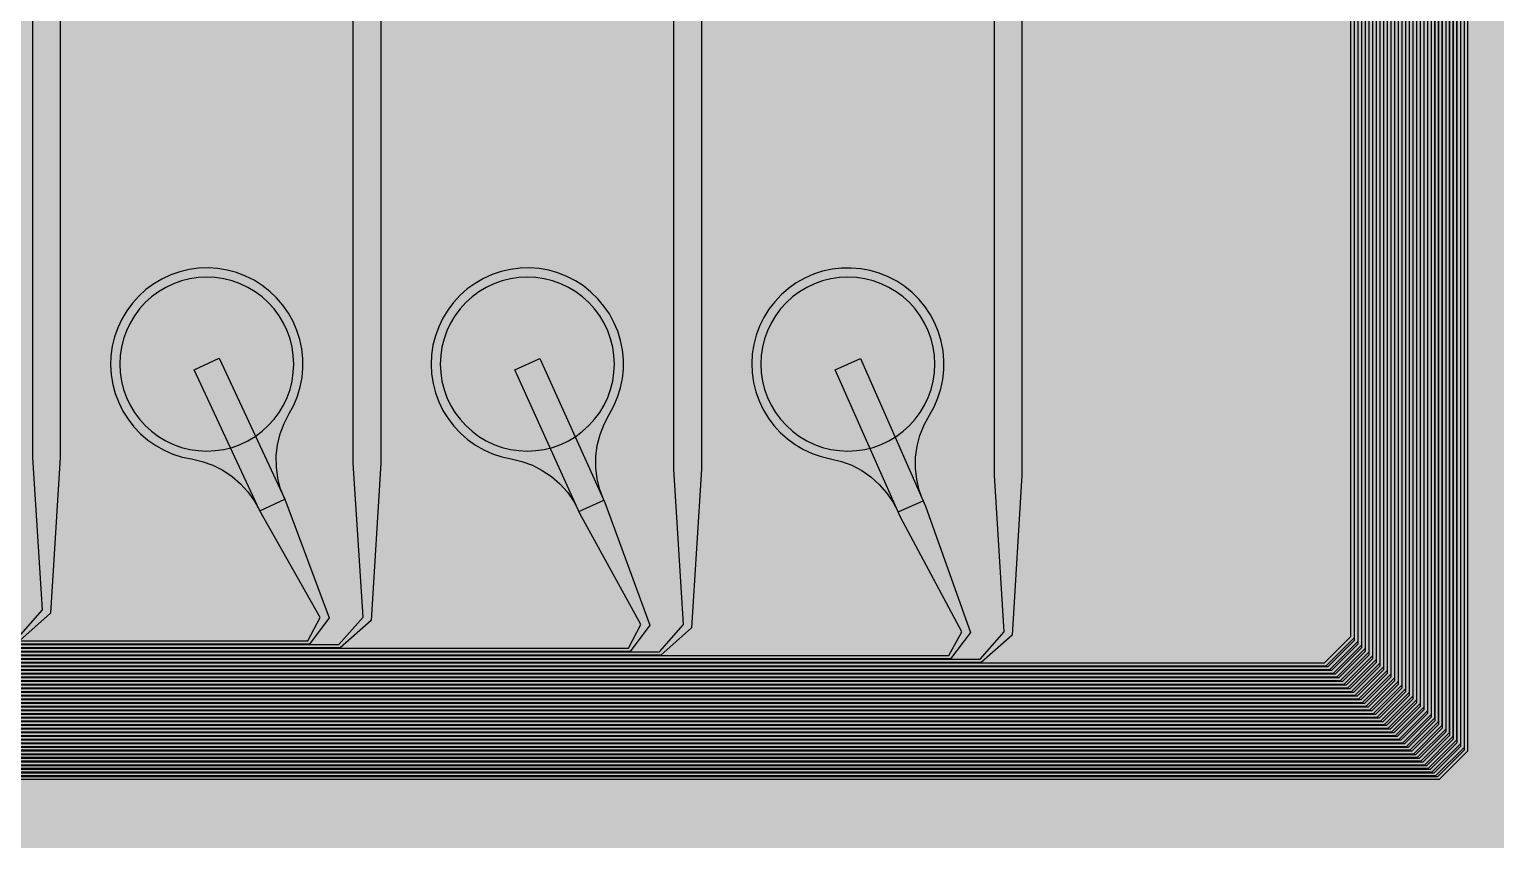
# Model space of a CAD drawing. Header units: metres. Extents: x -7231 to 10969, y -37556 to 1873.
# Drawn here: x 7913 to 9514, y -21300 to -20415 of the extents above; entities that cross this region are included whole.
import ezdxf

# ---------------------------------------------------------------- set-up
doc = ezdxf.new("R2010")
doc.units = ezdxf.units.M
for name, color, linetype in [('Metal1', 4, 'CONTINUOUS'), ('Metal2', 3, 'CONTINUOUS'), ('Polyimide', 7, 'CONTINUOUS'), ('Polyimide_Negative', 5, 'CONTINUOUS')]:
    doc.layers.add(name, color=color, linetype=linetype)

msp = doc.modelspace()

# ---------------------------------------------------------------- hatches: boundary and pattern name
at = {"layer": 'Polyimide'}
msp.add_hatch(color=7, dxfattribs=at).paths.add_polyline_path([(4065.7, -468), (4066.7, -502), (4068.5, -536), (4071.4, -570), (4075.5, -604), (4081, -638), (4088, -672), (4096.5, -706), (4106.6, -740), (4118.3, -774), (4131.6, -808), (4146.5, -842), (4162.9, -876), (4180.7, -910), (4199.8, -944), (4220.2, -978), (4241.7, -1012), (4264.2, -1046), (4287.5, -1080), (4311.5, -1114), (4336, -1148), (4360.9, -1182), (4385.9, -1216), (4410.9, -1250), (4435.7, -1284), (4460.2, -1318), (4484.2, -1352), (4507.5, -1385.9), (4530, -1419.9), (4551.5, -1453.9), (4571.9, -1487.9), (4591.1, -1521.9), (4608.9, -1555.9), (4625.3, -1589.9), (4640.1, -1623.9), (4653.4, -1657.9), (4665.1, -1691.9), (4675.2, -1725.9), (4683.7, -1759.9), (4690.7, -1793.9), (4696.2, -1827.9), (4700.3, -1861.9), (4703.2, -1895.9), (4705.1, -1929.9), (4706.1, -1963.9), (4706.4, -1997.9), (4706.5, -2031.9), (4706.5, -4793), (4710, -4838.4), (4720.2, -4882.7), (4737.1, -4925), (4760.1, -4964.2), (4788.9, -4999.5), (4822.6, -5030), (4860.5, -5055.1), (4901.8, -5074.2), (4901.8, -5074.2), (4970.7, -5105.2), (5034.7, -5145.3), (5092.8, -5193.5), (5143.8, -5249.2), (5186.9, -5311.2), (5221.2, -5378.4), (5246.2, -5449.7), (5261.4, -5523.7), (5266.5, -5599), (5261.4, -5674.3), (5246.2, -5748.3), (5221.2, -5819.6), (5186.9, -5886.8), (5143.8, -5948.8), (5092.8, -6004.5), (5034.7, -6052.7), (4970.7, -6092.8), (4901.8, -6123.8), (4860.5, -6142.9), (4822.6, -6168), (4788.9, -6198.5), (4760.1, -6233.8), (4737.1, -6273), (4720.2, -6315.3), (4710, -6359.6), (4706.5, -6405), (4706.5, -9221.5), (4710, -9266.9), (4720.2, -9311.2), (4737.1, -9353.5), (4760.1, -9392.7), (4788.9, -9428), (4822.6, -9458.5), (4860.5, -9483.6), (4901.8, -9502.7), (4970.7, -9533.7), (5034.7, -9573.8), (5092.8, -9622), (5143.8, -9677.7), (5186.9, -9739.7), (5221.2, -9806.9), (5246.2, -9878.2), (5261.4, -9952.2), (5266.5, -10027.5), (5261.4, -10102.8), (5246.2, -10176.8), (5221.2, -10248.1), (5186.9, -10315.3), (5143.8, -10377.3), (5092.8, -10433), (5034.7, -10481.2), (4970.7, -10521.3), (4901.8, -10552.3), (4860.5, -10571.4), (4822.6, -10596.5), (4788.9, -10627), (4760.1, -10662.3), (4737.1, -10701.5), (4720.2, -10743.8), (4710, -10788.1), (4706.5, -10833.5), (4706.5, -13650), (4710, -13695.4), (4720.2, -13739.7), (4737.1, -13782), (4760.1, -13821.2), (4788.9, -13856.5), (4822.6, -13887), (4860.5, -13912.1), (4901.8, -13931.2), (4970.7, -13962.2), (5034.7, -14002.2), (5092.8, -14050.5), (5143.8, -14106.2), (5186.9, -14168.2), (5221.2, -14235.4), (5246.2, -14306.7), (5261.4, -14380.7), (5266.5, -14456), (5261.4, -14531.3), (5246.2, -14605.3), (5221.2, -14676.5), (5186.9, -14743.8), (5143.8, -14805.8), (5092.8, -14861.5), (5034.7, -14909.7), (4970.7, -14949.8), (4901.8, -14980.8), (4860.5, -14999.9), (4822.6, -15025), (4788.9, -15055.5), (4760.1, -15090.8), (4737.1, -15130), (4720.2, -15172.3), (4710, -15216.6), (4706.5, -15262), (4706.5, -15456), (4720.9, -15750), (4764.1, -16041.3), (4835.7, -16326.8), (4934.9, -16604), (5060.7, -16870.2), (5212.1, -17122.7), (5387.5, -17359.2), (5585.2, -17577.3), (5803.3, -17775), (6039.8, -17950.4), (6292.3, -18101.8), (6558.4, -18227.6), (6835.6, -18326.8), (7121.2, -18398.3), (7412.4, -18441.5), (7706.5, -18456), (9969, -18456), (10047.4, -18459.8), (10125.1, -18471.4), (10201.2, -18490.4), (10275.2, -18516.9), (10346.1, -18550.5), (10413.5, -18590.8), (10476.5, -18637.6), (10534.7, -18690.3), (10587.4, -18748.5), (10634.2, -18811.5), (10674.5, -18878.9), (10708.1, -18949.8), (10734.6, -19023.8), (10753.6, -19099.9), (10765.2, -19177.6), (10769, -19256), (10769, -20895.8), (10730.2, -20951.4), (10694.6, -21009.1), (10662.2, -21068.6), (10633.2, -21129.9), (10607.6, -21192.7), (10585.5, -21256.7), (10566.9, -21322), (10552, -21388.1), (10540.8, -21455), (10533.4, -21522.3), (10529.6, -21590), (10529.6, -21657.8), (10533.4, -21725.5), (10540.8, -21792.9), (10552, -21859.7), (10566.9, -21925.9), (10585.5, -21991.1), (10607.6, -22055.2), (10633.2, -22117.9), (10662.2, -22179.2), (10694.6, -22238.7), (10730.2, -22296.4), (10769, -22352), (10769, -32454.2), (10728.7, -32510.5), (10691.7, -32568.9), (10658, -32629.3), (10627.8, -32691.6), (10601.2, -32755.4), (10578.2, -32820.7), (10558.9, -32887.1), (10543.4, -32954.5), (10531.8, -33022.7), (10524, -33091.4), (10520.1, -33160.5), (10520.1, -33229.7), (10524, -33298.8), (10531.8, -33367.5), (10543.4, -33435.7), (10558.9, -33503.1), (10578.2, -33569.5), (10601.2, -33634.8), (10627.8, -33698.6), (10658, -33760.8), (10691.7, -33821.3), (10728.7, -33879.7), (10769, -33936), (10769, -36556), (10765.2, -36634.4), (10753.6, -36712.1), (10734.6, -36788.2), (10708.1, -36862.1), (10674.5, -36933.1), (10634.2, -37000.5), (10587.4, -37063.5), (10534.7, -37121.7), (10476.5, -37174.4), (10413.5, -37221.2), (10346.1, -37261.5), (10275.2, -37295.1), (10201.2, -37321.6), (10125.1, -37340.6), (10047.4, -37352.1), (9969, -37356), (-6231, -37356), (-6309.4, -37352.1), (-6387.1, -37340.6), (-6463.2, -37321.6), (-6537.2, -37295.1), (-6608.1, -37261.5), (-6675.5, -37221.2), (-6738.5, -37174.4), (-6796.7, -37121.7), (-6849.4, -37063.5), (-6896.2, -37000.5), (-6936.5, -36933.1), (-6970.1, -36862.1), (-6996.6, -36788.2), (-7015.6, -36712.1), (-7027.2, -36634.4), (-7031, -36556), (-7031, -33936), (-6990.7, -33879.8), (-6953.7, -33821.3), (-6920, -33760.9), (-6889.8, -33698.6), (-6863.2, -33634.8), (-6840.2, -33569.5), (-6820.9, -33503.1), (-6805.4, -33435.7), (-6793.7, -33367.5), (-6785.9, -33298.8), (-6782, -33229.7), (-6782, -33160.5), (-6785.9, -33091.4), (-6793.7, -33022.7), (-6805.4, -32954.5), (-6820.9, -32887.1), (-6840.2, -32820.6), (-6863.2, -32755.4), (-6889.8, -32691.5), (-6920, -32629.3), (-6953.7, -32568.9), (-6990.7, -32510.4), (-7031, -32454.2), (-7031, -22364.8), (-6990.7, -22308.6), (-6953.7, -22250.1), (-6920, -22189.7), (-6889.8, -22127.5), (-6863.2, -22063.6), (-6840.2, -21998.4), (-6820.9, -21931.9), (-6805.4, -21864.5), (-6793.7, -21796.3), (-6785.9, -21727.6), (-6782, -21658.5), (-6782, -21589.3), (-6785.9, -21520.3), (-6793.7, -21451.5), (-6805.4, -21383.3), (-6820.9, -21315.9), (-6840.2, -21249.5), (-6863.2, -21184.2), (-6889.8, -21120.4), (-6920, -21058.1), (-6953.7, -20997.7), (-6990.7, -20939.3), (-7031, -20883), (-7031, -19256), (-7027.2, -19177.6), (-7015.6, -19099.9), (-6996.6, -19023.8), (-6970.1, -18949.8), (-6936.5, -18878.9), (-6896.2, -18811.5), (-6849.4, -18748.5), (-6796.7, -18690.3), (-6738.5, -18637.6), (-6675.5, -18590.8), (-6608.1, -18550.5), (-6537.2, -18516.9), (-6463.2, -18490.4), (-6387.1, -18471.4), (-6309.4, -18459.8), (-6231, -18456), (-3968.5, -18456), (-3674.4, -18441.5), (-3383.2, -18398.3), (-3097.6, -18326.8), (-2820.4, -18227.6), (-2554.3, -18101.8), (-2301.8, -17950.4), (-2065.3, -17775), (-1847.2, -17577.3), (-1649.5, -17359.2), (-1474.1, -17122.7), (-1322.7, -16870.2), (-1196.9, -16604), (-1097.7, -16326.8), (-1026.1, -16041.3), (-982.9, -15750), (-968.5, -15456), (-968.5, -15262), (-972, -15216.6), (-982.2, -15172.3), (-999.1, -15130), (-1022.1, -15090.8), (-1050.9, -15055.5), (-1084.6, -15025), (-1122.5, -14999.9), (-1163.8, -14980.8), (-1232.7, -14949.8), (-1296.7, -14909.7), (-1354.8, -14861.5), (-1405.8, -14805.8), (-1448.9, -14743.8), (-1483.2, -14676.5), (-1508.2, -14605.3), (-1523.4, -14531.3), (-1528.5, -14456), (-1523.4, -14380.7), (-1508.2, -14306.7), (-1483.2, -14235.4), (-1448.9, -14168.2), (-1405.8, -14106.2), (-1354.8, -14050.5), (-1296.7, -14002.2), (-1232.7, -13962.2), (-1163.8, -13931.2), (-1122.5, -13912.1), (-1084.6, -13887), (-1050.9, -13856.5), (-1022.1, -13821.2), (-999.1, -13782), (-982.2, -13739.7), (-972, -13695.4), (-968.5, -13650), (-968.5, -12309.6), (-972, -12264.3), (-982.2, -12219.9), (-999.1, -12177.7), (-1022.1, -12138.5), (-1050.9, -12103.2), (-1084.6, -12072.6), (-1122.5, -12047.5), (-1163.8, -12028.5), (-1232.7, -11997.4), (-1296.7, -11957.4), (-1354.8, -11909.1), (-1405.8, -11853.5), (-1448.9, -11791.5), (-1483.2, -11724.2), (-1508.2, -11653), (-1523.4, -11579), (-1528.5, -11503.7), (-1523.4, -11428.3), (-1508.2, -11354.4), (-1483.2, -11283.1), (-1448.9, -11215.9), (-1405.8, -11153.8), (-1354.8, -11098.2), (-1296.7, -11049.9), (-1232.7, -11009.9), (-1163.8, -10978.8), (-1122.5, -10959.8), (-1084.6, -10934.7), (-1050.9, -10904.1), (-1022.1, -10868.9), (-999.1, -10829.6), (-982.2, -10787.4), (-972, -10743), (-968.5, -10697.7), (-968.5, -9357.3), (-972, -9311.9), (-982.2, -9267.6), (-999.1, -9225.4), (-1022.1, -9186.1), (-1050.9, -9150.8), (-1084.6, -9120.3), (-1122.5, -9095.2), (-1163.8, -9076.2), (-1163.8, -9076.2), (-1232.7, -9045.1), (-1296.7, -9005.1), (-1354.8, -8956.8), (-1405.8, -8901.1), (-1448.9, -8839.1), (-1483.2, -8771.9), (-1508.2, -8700.6), (-1523.4, -8626.7), (-1528.5, -8551.3), (-1523.4, -8476), (-1508.2, -8402), (-1483.2, -8330.8), (-1448.9, -8263.5), (-1405.8, -8201.5), (-1354.8, -8145.9), (-1296.7, -8097.6), (-1232.7, -8057.6), (-1163.8, -8026.5), (-1163.8, -8026.5), (-1122.5, -8007.4), (-1084.6, -7982.4), (-1050.9, -7951.8), (-1022.1, -7916.5), (-999.1, -7877.3), (-982.2, -7835), (-972, -7790.7), (-968.5, -7745.4), (-968.5, -6405), (-972, -6359.6), (-982.2, -6315.3), (-999.1, -6273), (-1022.1, -6233.8), (-1050.9, -6198.5), (-1084.6, -6168), (-1122.5, -6142.9), (-1163.8, -6123.8), (-1163.8, -6123.8), (-1232.7, -6092.8), (-1296.7, -6052.7), (-1354.8, -6004.5), (-1405.8, -5948.8), (-1448.9, -5886.8), (-1483.2, -5819.6), (-1508.2, -5748.3), (-1523.4, -5674.3), (-1528.5, -5599), (-1523.4, -5523.7), (-1508.2, -5449.7), (-1483.2, -5378.4), (-1448.9, -5311.2), (-1405.8, -5249.2), (-1354.8, -5193.5), (-1296.7, -5145.3), (-1232.7, -5105.2), (-1163.8, -5074.2), (-1163.8, -5074.2), (-1122.5, -5055.1), (-1084.6, -5030), (-1050.9, -4999.5), (-1022.1, -4964.2), (-999.1, -4925), (-982.2, -4882.7), (-972, -4838.4), (-968.5, -4793), (-968.5, -2031.9), (-968.4, -1997.9), (-968.1, -1963.9), (-967.1, -1929.9), (-965.2, -1895.9), (-962.2, -1861.9), (-958, -1827.9), (-952.4, -1793.9), (-945.3, -1759.9), (-936.6, -1725.9), (-926.4, -1691.9), (-914.4, -1657.9), (-900.9, -1623.9), (-885.7, -1589.9), (-869.1, -1555.9), (-850.9, -1521.9), (-831.4, -1487.9), (-810.6, -1453.9), (-788.7, -1419.9), (-765.8, -1385.9), (-742.1, -1352), (-717.6, -1318), (-692.7, -1284), (-667.4, -1250), (-641.9, -1216), (-616.4, -1182), (-591.1, -1148), (-566.1, -1114), (-541.7, -1080), (-517.9, -1046), (-495, -1012), (-473.1, -978), (-452.4, -944), (-432.8, -910), (-414.7, -876), (-398, -842), (-382.9, -808), (-369.3, -774), (-357.4, -740), (-347.1, -706), (-338.4, -672), (-331.3, -638), (-325.7, -604), (-321.5, -570), (-318.6, -536), (-316.7, -502), (-315.7, -468), (-315.3, -434), (-315.2, -400), (-315.2, 401), (-315.2, 451), (-315.2, 1644), (-270.2, 1644), (-270, 1637.1), (-269.4, 1630.3), (-268.2, 1623.5), (-266.7, 1616.8), (-264.7, 1610.2), (-262.3, 1603.8), (-259.4, 1597.6), (-256.2, 1591.5), (-252.6, 1585.7), (-248.6, 1580.1), (-244.2, 1574.8), (-239.5, 1569.8), (-234.5, 1565.1), (-229.2, 1560.7), (-223.6, 1556.7), (-217.8, 1553.1), (-211.7, 1549.8), (-205.4, 1547), (-199, 1544.6), (-192.4, 1542.6), (-185.7, 1541), (-179, 1539.9), (-172.1, 1539.2), (-165.2, 1539), (-158.4, 1539.2), (-151.5, 1539.9), (-144.8, 1541), (-138.1, 1542.6), (-131.5, 1544.6), (-125.1, 1547), (-118.8, 1549.8), (-112.8, 1553.1), (-106.9, 1556.7), (-101.3, 1560.7), (-96, 1565.1), (-91, 1569.8), (-86.3, 1574.8), (-81.9, 1580.1), (-77.9, 1585.7), (-74.3, 1591.5), (-71.1, 1597.6), (-68.2, 1603.8), (-65.8, 1610.2), (-63.8, 1616.8), (-62.3, 1623.5), (-61.1, 1630.3), (-60.5, 1637.1), (-60.2, 1644), (1853, 1644), (1853, 1573), (3815.2, 1573), (3815.5, 1579.5), (3816.1, 1586.1), (3817.2, 1592.5), (3818.7, 1598.9), (3820.6, 1605.1), (3822.9, 1611.3), (3825.6, 1617.2), (3828.6, 1623), (3832.1, 1628.6), (3835.9, 1633.9), (3840.1, 1638.9), (3844.5, 1643.7), (3849.3, 1648.2), (3854.4, 1652.3), (3859.7, 1656.1), (3865.2, 1659.6), (3871, 1662.7), (3877, 1665.4), (3883.1, 1667.7), (3889.4, 1669.6), (3895.7, 1671.1), (3902.2, 1672.1), (3908.7, 1672.8), (3915.2, 1673), (3921.8, 1672.8), (3928.3, 1672.1), (3934.8, 1671.1), (3941.1, 1669.6), (3947.4, 1667.7), (3953.5, 1665.4), (3959.5, 1662.7), (3965.2, 1659.6), (3970.8, 1656.1), (3976.1, 1652.3), (3981.2, 1648.2), (3986, 1643.7), (3990.4, 1638.9), (3994.6, 1633.9), (3998.4, 1628.6), (4001.9, 1623), (4004.9, 1617.2), (4007.6, 1611.3), (4009.9, 1605.1), (4011.8, 1598.9), (4013.3, 1592.5), (4014.4, 1586.1), (4015, 1579.5), (4015.2, 1573), (4065.2, 1573), (4065.2, 451), (4065.2, 401), (4065.2, -400), (4065.3, -434), (4065.7, -468)])

# ---------------------------------------------------------------- linework, layer by layer
at = {"layer": 'Metal1'}
for points in [[(3181.7, -21231.2), (9450.8, -21231.2), (9479.8, -21202.3), (9479.8, -19831.7), (9450.8, -19802.8), (9010.8, -19802.8), (8976.6, -19773), (8966.5, -19636.9), (8966.5, -18931), (8996.5, -18931), (8996.5, -19636.9), (8986.4, -19769), (9012.2, -19799.2), (9452.2, -19799.2), (9483.2, -19830.3), (9483.2, -21203.7), (9452.2, -21234.7), (3180.3, -21234.7)], [(3189.7, -21223.2), (9442.8, -21223.2), (9471.8, -21194.3), (9471.8, -19839.7), (9442.8, -19810.7), (8660.8, -19810.7), (8626.6, -19781), (8616.5, -19643.3), (8616.5, -18931), (8646.5, -18931), (8646.5, -19643.3), (8636.4, -19777), (8662.2, -19807.2), (9444.2, -19807.2), (9475.3, -19838.3), (9475.3, -21195.7), (9444.2, -21226.7), (3188.3, -21226.7)], [(3197.7, -21215.2), (9434.8, -21215.2), (9463.8, -21186.3), (9463.8, -19847.7), (9434.8, -19818.7), (8310.8, -19818.7), (8276.6, -19789), (8266.5, -19649.7), (8266.5, -18931), (8296.5, -18931), (8296.5, -19649.7), (8286.4, -19785), (8312.2, -19815.2), (9436.2, -19815.2), (9467.2, -19846.3), (9467.2, -21187.7), (9436.2, -21218.8), (3196.3, -21218.8)], [(3205.7, -21207.2), (9426.8, -21207.2), (9455.8, -21178.3), (9455.8, -19855.7), (9426.8, -19826.8), (7960.8, -19826.8), (7926.6, -19797), (7916.5, -19656.1), (7916.5, -18931), (7946.5, -18931), (7946.5, -19656.1), (7936.4, -19793), (7962.2, -19823.2), (9428.2, -19823.2), (9459.3, -19854.3), (9459.3, -21179.7), (9428.2, -21210.7), (3204.3, -21210.7)], [(7612.2, -19831.2), (9420.2, -19831.2), (9451.2, -19862.3), (9451.2, -21171.7), (9420.2, -21202.7), (3212.3, -21202.7)], [(3213.7, -21199.2), (9418.8, -21199.2), (9447.8, -21170.3), (9447.8, -19863.7), (9418.8, -19834.8), (7610.8, -19834.8)], [(7262.2, -19839.2), (9412.2, -19839.2), (9443.3, -19870.3), (9443.3, -21163.7), (9412.2, -21194.7), (3220.3, -21194.7)], [(3221.7, -21191.2), (9410.8, -21191.2), (9439.8, -21162.3), (9439.8, -19871.7), (9410.8, -19842.7), (7260.8, -19842.7)], [(6912.2, -19847.2), (9404.2, -19847.2), (9435.2, -19878.3), (9435.2, -21155.7), (9404.2, -21186.8), (3228.3, -21186.8)], [(3229.7, -21183.2), (9402.8, -21183.2), (9431.8, -21154.3), (9431.8, -19879.7), (9402.8, -19850.7), (6910.8, -19850.7)], [(6562.2, -19855.2), (9396.2, -19855.2), (9427.3, -19886.3), (9427.3, -21147.7), (9396.2, -21178.7), (3236.3, -21178.7)], [(3237.7, -21175.2), (9394.8, -21175.2), (9423.8, -21146.3), (9423.8, -19887.7), (9394.8, -19858.8), (6560.8, -19858.8)], [(6212.2, -19863.2), (9388.2, -19863.2), (9419.2, -19894.3), (9419.2, -21139.7), (9388.2, -21170.7), (3244.3, -21170.7)], [(3245.7, -21167.2), (9386.8, -21167.2), (9415.8, -21138.3), (9415.8, -19895.7), (9386.8, -19866.8), (6210.8, -19866.8)], [(5862.2, -19871.2), (9380.2, -19871.2), (9411.3, -19902.3), (9411.3, -21131.7), (9380.2, -21162.7), (3252.3, -21162.7)], [(3253.7, -21159.2), (9378.8, -21159.2), (9407.8, -21130.3), (9407.8, -19903.7), (9378.8, -19874.7), (5860.8, -19874.7)], [(5512.2, -19879.2), (9372.2, -19879.2), (9403.2, -19910.3), (9403.2, -21123.7), (9372.2, -21154.8), (3260.3, -21154.8)], [(3261.7, -21151.2), (9370.8, -21151.2), (9399.8, -21122.3), (9399.8, -19911.7), (9370.8, -19882.7), (5510.8, -19882.7)], [(5162.2, -19887.2), (9364.2, -19887.2), (9395.3, -19918.3), (9395.3, -21115.7), (9364.2, -21146.7), (3268.3, -21146.7)], [(3269.7, -21143.2), (9362.8, -21143.2), (9391.8, -21114.3), (9391.8, -19919.7), (9362.8, -19890.8), (5160.8, -19890.8)], [(4812.2, -19895.2), (9356.2, -19895.2), (9387.2, -19926.3), (9387.2, -21107.7), (9356.2, -21138.7), (3276.3, -21138.7)], [(3277.7, -21135.2), (9354.8, -21135.2), (9383.8, -21106.3), (9383.8, -19927.7), (9354.8, -19898.8), (4810.8, -19898.8)], [(4462.2, -19903.2), (9348.2, -19903.2), (9379.3, -19934.3), (9379.3, -21099.7), (9348.2, -21130.7), (3284.3, -21130.7)], [(3285.7, -21127.2), (9346.8, -21127.2), (9375.8, -21098.3), (9375.8, -19935.7), (9346.8, -19906.7), (4460.8, -19906.7)], [(4112.2, -19911.2), (9340.2, -19911.2), (9371.2, -19942.3), (9371.2, -21091.7), (9340.2, -21122.8), (3292.3, -21122.8)], [(3293.7, -21119.2), (9338.8, -21119.2), (9367.8, -21090.3), (9367.8, -19943.7), (9338.8, -19914.7), (4110.8, -19914.7)], [(3762.2, -19919.2), (9332.2, -19919.2), (9363.3, -19950.3), (9363.3, -21083.7), (9332.2, -21114.7), (3300.3, -21114.7)], [(3301.7, -21111.2), (9330.8, -21111.2), (9359.8, -21082.3), (9359.8, -19951.7), (9330.8, -19922.8), (3760.8, -19922.8)], [(3309.7, -21103.2), (8950.8, -21103.2), (8977.1, -21073.2), (8966.5, -20902.1), (8966.5, -20041), (8996.5, -20041), (8996.5, -20902.1), (8985.9, -21076.8), (8952.2, -21106.7), (3308.3, -21106.7)], [(3317.7, -21095.2), (8600.8, -21095.2), (8627.1, -21065.2), (8616.5, -20895.7), (8616.5, -20041), (8646.5, -20041), (8646.5, -20895.7), (8635.9, -21068.8), (8602.2, -21098.7), (3316.3, -21098.7)], [(3325.7, -21087.2), (8250.8, -21087.2), (8277.1, -21057.2), (8266.5, -20889.3), (8266.5, -20041), (8296.5, -20041), (8296.5, -20889.3), (8285.9, -21060.8), (8252.2, -21090.8), (3324.3, -21090.8)], [(7900.8, -21079.2), (7927.1, -21049.2), (7916.5, -20882.9), (7916.5, -20041), (7946.5, -20041), (7946.5, -20882.9), (7935.9, -21052.8), (7902.2, -21082.8)]]:
    msp.add_lwpolyline(points, dxfattribs=at)
at = {"layer": 'Metal2'}
for points in [[(3185.7, -21227.2), (9446.8, -21227.2), (9475.8, -21198.3), (9475.8, -19835.7), (9446.8, -19806.8), (8970.2, -19806.8), (8910.8, -19796.5), (8795.9, -19681.6), (8817.1, -19660.4), (8927.8, -19771.1), (8970.8, -19803.2), (9448.2, -19803.2), (9479.3, -19834.3), (9479.3, -21199.7), (9448.2, -21230.7), (3184.3, -21230.7)], [(3193.7, -21219.2), (9438.8, -21219.2), (9467.8, -21190.3), (9467.8, -19843.7), (9438.8, -19814.8), (8628.2, -19814.8), (8568.9, -19804.3), (8565.9, -19801.6), (8445.9, -19681.6), (8467.1, -19660.4), (8587.1, -19780.4), (8585.6, -19779.3), (8628.8, -19811.2), (9440.2, -19811.2), (9471.2, -19842.3), (9471.2, -21191.7), (9440.2, -21222.7), (3192.3, -21222.7)], [(3201.7, -21211.2), (9430.8, -21211.2), (9459.8, -21182.3), (9459.8, -19851.7), (9430.8, -19822.7), (8286.2, -19822.7), (8228.2, -19810.4), (8215.9, -19801.6), (8095.9, -19681.6), (8117.1, -19660.4), (8237.1, -19780.4), (8242.4, -19789.1), (8286.8, -19819.2), (9432.2, -19819.2), (9463.2, -19850.3), (9463.2, -21183.7), (9432.2, -21214.7), (3200.3, -21214.7)], [(7899.5, -19798.4), (7944.8, -19827.2), (9424.2, -19827.2), (9455.2, -19858.3), (9455.2, -21175.7), (9424.2, -21206.8), (3208.3, -21206.8)], [(3209.7, -21203.2), (9422.8, -21203.2), (9451.8, -21174.3), (9451.8, -19859.7), (9422.8, -19830.7), (7944.2, -19830.7), (7887, -19817.1)], [(7602.8, -19835.2), (9416.2, -19835.2), (9447.2, -19866.3), (9447.2, -21167.7), (9416.2, -21198.7), (3216.3, -21198.7)], [(3217.7, -21195.2), (9414.8, -21195.2), (9443.8, -21166.3), (9443.8, -19867.7), (9414.8, -19838.8), (7602.2, -19838.8)], [(7260.8, -19843.2), (9408.2, -19843.2), (9439.2, -19874.3), (9439.2, -21159.7), (9408.2, -21190.7), (3224.3, -21190.7)], [(3225.7, -21187.2), (9406.8, -21187.2), (9435.8, -21158.3), (9435.8, -19875.7), (9406.8, -19846.8), (7260.2, -19846.8)], [(6878.1, -19851.2), (9400.2, -19851.2), (9431.2, -19882.3), (9431.2, -21151.7), (9400.2, -21182.7), (3232.3, -21182.7)], [(3233.7, -21179.2), (9398.8, -21179.2), (9427.8, -21150.3), (9427.8, -19883.7), (9398.8, -19854.7), (6877.3, -19854.7)], [(6528.1, -19859.2), (9392.2, -19859.2), (9423.2, -19890.3), (9423.2, -21143.7), (9392.2, -21174.8), (3240.3, -21174.8)], [(3241.7, -21171.2), (9390.8, -21171.2), (9419.8, -21142.3), (9419.8, -19891.7), (9390.8, -19862.7), (6527.3, -19862.7)], [(6178.1, -19867.2), (9384.2, -19867.2), (9415.2, -19898.3), (9415.2, -21135.7), (9384.2, -21166.7), (3248.3, -21166.7)], [(3249.7, -21163.2), (9382.8, -21163.2), (9411.8, -21134.3), (9411.8, -19899.7), (9382.8, -19870.8), (6177.3, -19870.8)], [(5828.1, -19875.2), (9376.2, -19875.2), (9407.2, -19906.3), (9407.2, -21127.7), (9376.2, -21158.7), (3256.3, -21158.7)], [(3257.7, -21155.2), (9374.8, -21155.2), (9403.8, -21126.3), (9403.8, -19907.7), (9374.8, -19878.8), (5827.3, -19878.8)], [(5478.2, -19883.2), (9368.2, -19883.2), (9399.2, -19914.3), (9399.2, -21119.7), (9368.2, -21150.7), (3264.3, -21150.7)], [(3265.7, -21147.2), (9366.8, -21147.2), (9395.8, -21118.3), (9395.8, -19915.7), (9366.8, -19886.7), (5477.3, -19886.7)], [(5128.2, -19891.2), (9360.2, -19891.2), (9391.2, -19922.3), (9391.2, -21111.7), (9360.2, -21142.8), (3272.3, -21142.8)], [(3273.7, -21139.2), (9358.8, -21139.2), (9387.8, -21110.3), (9387.8, -19923.7), (9358.8, -19894.7), (5127.3, -19894.7)], [(4778.2, -19899.2), (9352.2, -19899.2), (9383.2, -19930.3), (9383.2, -21103.7), (9352.2, -21134.7), (3280.3, -21134.7)], [(3281.7, -21131.2), (9350.8, -21131.2), (9379.8, -21102.3), (9379.8, -19931.7), (9350.8, -19902.8), (4777.3, -19902.8)], [(4428.2, -19907.2), (9344.2, -19907.2), (9375.2, -19938.3), (9375.2, -21095.7), (9344.2, -21126.7), (3288.3, -21126.7)], [(3289.7, -21123.2), (9342.8, -21123.2), (9371.8, -21094.3), (9371.8, -19939.7), (9342.8, -19910.8), (4427.2, -19910.8)], [(4078.2, -19915.2), (9336.2, -19915.2), (9367.2, -19946.3), (9367.2, -21087.7), (9336.2, -21118.7), (3296.3, -21118.7)], [(3297.7, -21115.2), (9334.8, -21115.2), (9363.8, -21086.3), (9363.8, -19947.7), (9334.8, -19918.7), (4077.2, -19918.7)], [(3728.2, -19923.2), (9328.2, -19923.2), (9359.2, -19954.3), (9359.2, -21079.7), (9328.2, -21110.8), (3304.3, -21110.8)], [(3305.7, -21107.2), (9326.8, -21107.2), (9355.8, -21078.3), (9355.8, -19955.7), (9326.8, -19926.7), (3727.2, -19926.7)], [(3313.7, -21099.2), (8916.8, -21099.2), (8930.8, -21073.2), (8863.9, -20948.3), (8792.8, -20787.1), (8820.2, -20774.9), (8891.4, -20936.2), (8940.4, -21073.9), (8918.7, -21102.8), (3312.3, -21102.8)], [(3321.7, -21091.2), (8566.8, -21091.2), (8580.5, -21065.3), (8514, -20944.3), (8442.8, -20787.2), (8470.2, -20774.8), (8541.3, -20932), (8590.2, -21066), (8568.7, -21094.7), (3320.3, -21094.7)], [(3329.7, -21083.2), (8216.8, -21083.2), (8230.2, -21057.5), (8164.4, -20941.2), (8092.9, -20787.3), (8120.1, -20774.7), (8191.6, -20928.6), (8240, -21058.1), (8218.7, -21086.7), (3328.3, -21086.7)]]:
    msp.add_lwpolyline(points, dxfattribs=at)
for points in [[(8191.6, -20928.6), (8187.1, -20917.3), (8184.1, -20905.5), (8182.5, -20893.4), (8182.4, -20881.2), (8183.8, -20869.1), (8186.7, -20857.2), (8190.9, -20845.8), (8196.5, -20835), (8201.5, -20825.8), (8205.5, -20816.1), (8208.5, -20806), (8210.5, -20795.8), (8211.4, -20785.3), (8211.3, -20774.8), (8210.2, -20764.4), (8208, -20754.2), (8204.8, -20744.2), (8200.7, -20734.6), (8195.6, -20725.4), (8189.6, -20716.8), (8182.8, -20708.8), (8175.2, -20701.6), (8167, -20695.1), (8158.1, -20689.5), (8148.7, -20684.9), (8138.9, -20681.1), (8128.8, -20678.4), (8118.5, -20676.7), (8108, -20676), (8097.5, -20676.4), (8087.2, -20677.8), (8077, -20680.2), (8067.1, -20683.7), (8057.6, -20688.1), (8048.6, -20693.4), (8040.1, -20699.7), (8032.3, -20706.7), (8025.3, -20714.4), (8019.1, -20722.9), (8013.7, -20731.9), (8009.3, -20741.4), (8005.8, -20751.3), (8003.3, -20761.4), (8001.9, -20771.8), (8001.5, -20782.3), (8002.2, -20792.7), (8003.8, -20803.1), (8006.6, -20813.2), (8010.3, -20823), (8014.9, -20832.4), (8020.5, -20841.3), (8027, -20849.5), (8034.2, -20857.1), (8042.1, -20864), (8050.7, -20870), (8059.9, -20875.1), (8069.5, -20879.3), (8079.5, -20882.5), (8089.7, -20884.6), (8101.6, -20887.3), (8113.1, -20891.4), (8123.9, -20896.9), (8134.1, -20903.6), (8143.3, -20911.6), (8151.5, -20920.6), (8158.6, -20930.5), (8164.4, -20941.2), (8191.6, -20928.6)], [(8540.1, -20929.4), (8535.8, -20918), (8532.9, -20906.2), (8531.4, -20894.1), (8531.4, -20881.9), (8532.9, -20869.8), (8535.9, -20858), (8540.3, -20846.7), (8546, -20835.9), (8551, -20826.7), (8555.1, -20817.1), (8558.2, -20807), (8560.3, -20796.8), (8561.4, -20786.4), (8561.4, -20775.9), (8560.3, -20765.4), (8558.3, -20755.2), (8555.2, -20745.2), (8551.1, -20735.5), (8546.1, -20726.3), (8540.2, -20717.6), (8533.5, -20709.6), (8526, -20702.3), (8517.8, -20695.7), (8509, -20690.1), (8499.7, -20685.3), (8489.9, -20681.5), (8479.8, -20678.6), (8469.5, -20676.8), (8459, -20676), (8448.6, -20676.3), (8438.2, -20677.6), (8428, -20680), (8418, -20683.3), (8408.5, -20687.6), (8399.4, -20692.9), (8390.9, -20699), (8383.1, -20705.9), (8376, -20713.6), (8369.6, -20722), (8364.2, -20731), (8359.7, -20740.4), (8356.1, -20750.3), (8353.5, -20760.4), (8352, -20770.8), (8351.5, -20781.3), (8352, -20791.7), (8353.6, -20802.1), (8356.3, -20812.2), (8359.9, -20822.1), (8364.4, -20831.5), (8369.9, -20840.4), (8376.3, -20848.8), (8383.4, -20856.4), (8391.3, -20863.3), (8399.8, -20869.4), (8408.9, -20874.6), (8418.5, -20878.9), (8428.5, -20882.2), (8438.7, -20884.5), (8450.5, -20887.3), (8462, -20891.5), (8472.8, -20897.1), (8482.9, -20903.9), (8492, -20911.9), (8500.2, -20921), (8507.1, -20931), (8512.8, -20941.8), (8540.1, -20929.4)], [(8888.7, -20930.2), (8884.5, -20918.8), (8881.7, -20906.9), (8880.4, -20894.8), (8880.5, -20882.6), (8882.1, -20870.6), (8885.2, -20858.8), (8889.7, -20847.4), (8895.5, -20836.7), (8900.6, -20827.6), (8904.8, -20818), (8908, -20808), (8910.2, -20797.8), (8911.3, -20787.3), (8911.4, -20776.9), (8910.5, -20766.4), (8908.5, -20756.1), (8905.5, -20746.1), (8901.6, -20736.4), (8896.6, -20727.1), (8890.8, -20718.4), (8884.2, -20710.3), (8876.7, -20702.9), (8868.6, -20696.3), (8859.8, -20690.6), (8850.6, -20685.7), (8840.8, -20681.8), (8830.8, -20678.8), (8820.5, -20676.9), (8810, -20676.1), (8799.6, -20676.2), (8789.2, -20677.4), (8778.9, -20679.7), (8769, -20682.9), (8759.4, -20687.2), (8750.2, -20692.3), (8741.7, -20698.4), (8733.8, -20705.3), (8726.6, -20712.9), (8720.2, -20721.2), (8714.7, -20730.1), (8710.1, -20739.5), (8706.4, -20749.3), (8703.7, -20759.5), (8702.1, -20769.8), (8701.5, -20780.3), (8702, -20790.7), (8703.4, -20801.1), (8706, -20811.3), (8709.5, -20821.2), (8714, -20830.6), (8719.4, -20839.6), (8725.6, -20848), (8732.7, -20855.7), (8740.5, -20862.7), (8749, -20868.9), (8758.1, -20874.2), (8767.6, -20878.5), (8777.5, -20881.9), (8787.7, -20884.3), (8799.5, -20887.2), (8810.9, -20891.5), (8821.7, -20897.2), (8831.7, -20904.2), (8840.8, -20912.3), (8848.8, -20921.4), (8855.7, -20931.5), (8861.3, -20942.3), (8888.7, -20930.2)]]:
    msp.add_lwpolyline(points, close=True, dxfattribs=at)
at = {"layer": 'Polyimide_Negative'}
for points in [[(8201.5, -20781), (8201, -20771.7), (8199.7, -20762.5), (8197.4, -20753.4), (8194.3, -20744.6), (8190.3, -20736.2), (8185.5, -20728.2), (8179.9, -20720.7), (8173.7, -20713.8), (8166.8, -20707.6), (8159.3, -20702), (8151.3, -20697.2), (8142.9, -20693.2), (8134.1, -20690.1), (8125, -20687.8), (8115.8, -20686.5), (8106.5, -20686), (8097.2, -20686.5), (8088, -20687.8), (8078.9, -20690.1), (8070.1, -20693.2), (8061.7, -20697.2), (8053.7, -20702), (8046.2, -20707.6), (8039.3, -20713.8), (8033.1, -20720.7), (8027.5, -20728.2), (8022.7, -20736.2), (8018.7, -20744.6), (8015.6, -20753.4), (8013.3, -20762.5), (8012, -20771.7), (8011.5, -20781), (8012, -20790.3), (8013.3, -20799.5), (8015.6, -20808.6), (8018.7, -20817.4), (8022.7, -20825.8), (8027.5, -20833.8), (8033.1, -20841.3), (8039.3, -20848.2), (8046.2, -20854.4), (8053.7, -20860), (8061.7, -20864.8), (8070.1, -20868.8), (8078.9, -20871.9), (8088, -20874.2), (8097.2, -20875.5), (8106.5, -20876), (8115.8, -20875.5), (8125, -20874.2), (8134.1, -20871.9), (8142.9, -20868.8), (8151.3, -20864.8), (8159.3, -20860), (8166.8, -20854.4), (8173.7, -20848.2), (8179.9, -20841.3), (8185.5, -20833.8), (8190.3, -20825.8), (8194.3, -20817.4), (8197.4, -20808.6), (8199.7, -20799.5), (8201, -20790.3), (8201.5, -20781)], [(8551.5, -20781), (8551, -20771.7), (8549.7, -20762.5), (8547.4, -20753.4), (8544.3, -20744.6), (8540.3, -20736.2), (8535.5, -20728.2), (8529.9, -20720.7), (8523.7, -20713.8), (8516.8, -20707.6), (8509.3, -20702), (8501.3, -20697.2), (8492.9, -20693.2), (8484.1, -20690.1), (8475, -20687.8), (8465.8, -20686.5), (8456.5, -20686), (8447.2, -20686.5), (8438, -20687.8), (8428.9, -20690.1), (8420.1, -20693.2), (8411.7, -20697.2), (8403.7, -20702), (8396.2, -20707.6), (8389.3, -20713.8), (8383.1, -20720.7), (8377.5, -20728.2), (8372.7, -20736.2), (8368.7, -20744.6), (8365.6, -20753.4), (8363.3, -20762.5), (8362, -20771.7), (8361.5, -20781), (8362, -20790.3), (8363.3, -20799.5), (8365.6, -20808.6), (8368.7, -20817.4), (8372.7, -20825.8), (8377.5, -20833.8), (8383.1, -20841.3), (8389.3, -20848.2), (8396.2, -20854.4), (8403.7, -20860), (8411.7, -20864.8), (8420.1, -20868.8), (8428.9, -20871.9), (8438, -20874.2), (8447.2, -20875.5), (8456.5, -20876), (8465.8, -20875.5), (8475, -20874.2), (8484.1, -20871.9), (8492.9, -20868.8), (8501.3, -20864.8), (8509.3, -20860), (8516.8, -20854.4), (8523.7, -20848.2), (8529.9, -20841.3), (8535.5, -20833.8), (8540.3, -20825.8), (8544.3, -20817.4), (8547.4, -20808.6), (8549.7, -20799.5), (8551, -20790.3), (8551.5, -20781)], [(8901.5, -20781), (8901, -20771.7), (8899.7, -20762.5), (8897.4, -20753.4), (8894.3, -20744.6), (8890.3, -20736.2), (8885.5, -20728.2), (8879.9, -20720.7), (8873.7, -20713.8), (8866.8, -20707.6), (8859.3, -20702), (8851.3, -20697.2), (8842.9, -20693.2), (8834.1, -20690.1), (8825, -20687.8), (8815.8, -20686.5), (8806.5, -20686), (8797.2, -20686.5), (8788, -20687.8), (8778.9, -20690.1), (8770.1, -20693.2), (8761.7, -20697.2), (8753.7, -20702), (8746.2, -20707.6), (8739.3, -20713.8), (8733.1, -20720.7), (8727.5, -20728.2), (8722.7, -20736.2), (8718.7, -20744.6), (8715.6, -20753.4), (8713.3, -20762.5), (8712, -20771.7), (8711.5, -20781), (8712, -20790.3), (8713.3, -20799.5), (8715.6, -20808.6), (8718.7, -20817.4), (8722.7, -20825.8), (8727.5, -20833.8), (8733.1, -20841.3), (8739.3, -20848.2), (8746.2, -20854.4), (8753.7, -20860), (8761.7, -20864.8), (8770.1, -20868.8), (8778.9, -20871.9), (8788, -20874.2), (8797.2, -20875.5), (8806.5, -20876), (8815.8, -20875.5), (8825, -20874.2), (8834.1, -20871.9), (8842.9, -20868.8), (8851.3, -20864.8), (8859.3, -20860), (8866.8, -20854.4), (8873.7, -20848.2), (8879.9, -20841.3), (8885.5, -20833.8), (8890.3, -20825.8), (8894.3, -20817.4), (8897.4, -20808.6), (8899.7, -20799.5), (8901, -20790.3), (8901.5, -20781)]]:
    msp.add_lwpolyline(points, close=True, dxfattribs=at)

doc.saveas('drawing.dxf')
